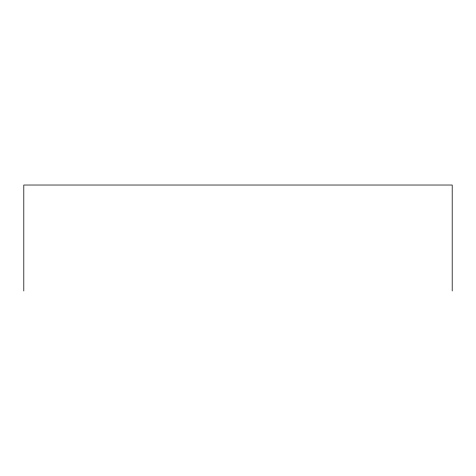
<?xml version="1.0" encoding="UTF-8"?>
<svg xmlns="http://www.w3.org/2000/svg" width="476" height="476" viewBox="0 0 476 476"><rect width="100%" height="100%" fill="white"/><g stroke="black" fill="none" stroke-linecap="round" stroke-linejoin="round"><path stroke-width="0.71" d="M452.2 290.973L452.2 185.027L23.8 185.027L23.8 290.973"/></g></svg>
